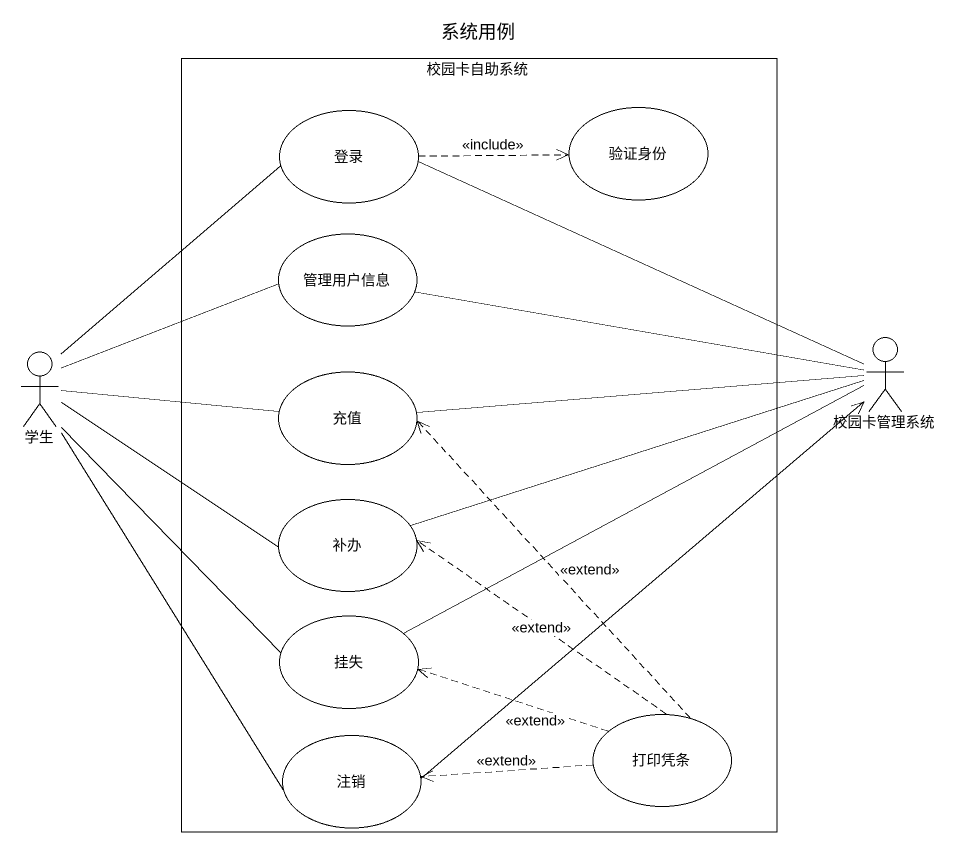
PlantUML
@startuml
title 系统用例
rectangle 校园卡自助系统 {
  usecase 登录
  usecase 验证身份
  usecase 管理用户信息
  usecase 充值
  usecase 补办
  usecase 挂失
  usecase 注销
  usecase 打印凭条
}
actor 学生
actor 校园卡管理系统
登录 .right.> 验证身份 : <<include>>
登录 -right- 校园卡管理系统
管理用户信息 -right- 校园卡管理系统
学生 -up- 登录
学生 -right- 管理用户信息
学生 -right- 充值
学生 -right- 补办
学生 -- 挂失
学生 -- 注销
充值 -right- 校园卡管理系统
补办 -right- 校园卡管理系统
挂失 -right- 校园卡管理系统
注销 -up-> 校园卡管理系统
打印凭条 .up.> 充值 : <<extend>>
打印凭条 .up.> 补办 : <<extend>>
打印凭条 .left.> 挂失 : <<extend>>
打印凭条 .left.> 注销 : <<extend>>
@enduml
